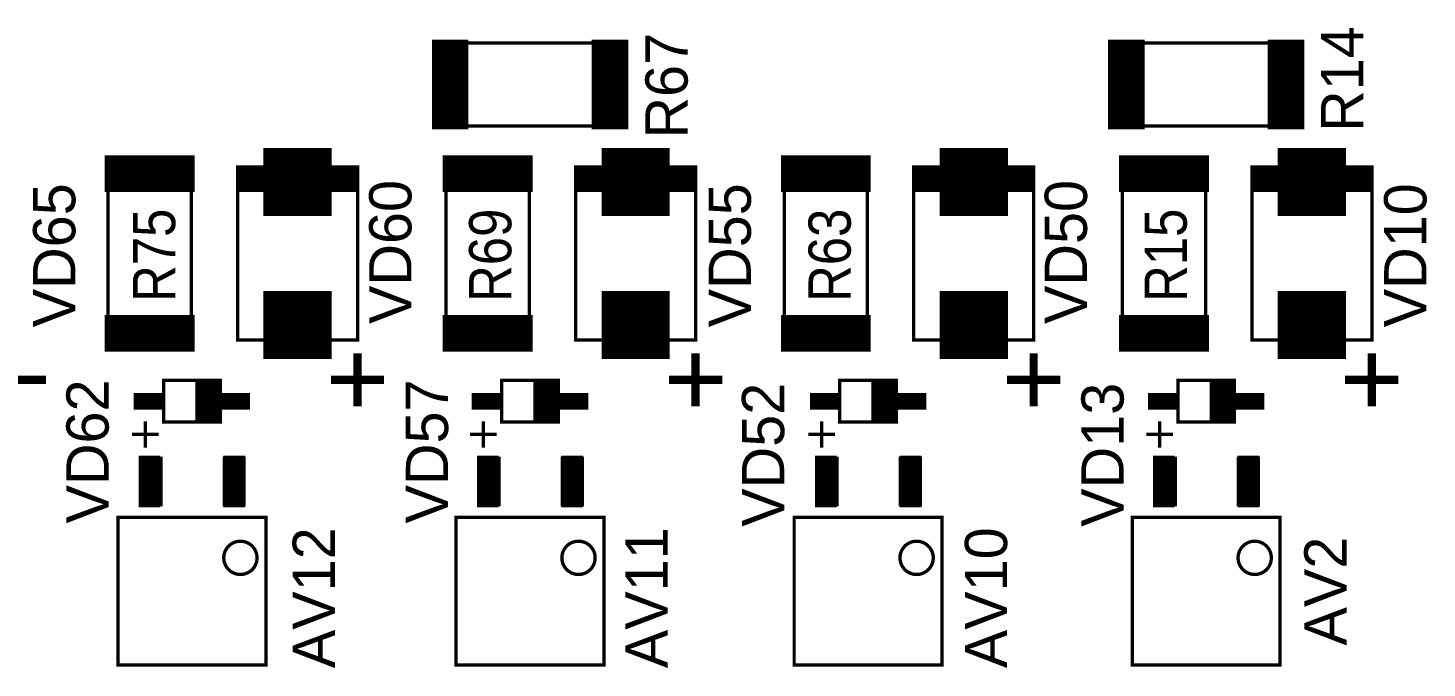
# Model space of a CAD drawing. Extents: x 25 to 880, y 8 to 306.
# Drawn here: x 619.2 to 671.7, y 161.1 to 185.1 of the extents above; entities that cross this region are included whole.
import ezdxf
from ezdxf.enums import TextEntityAlignment as Align

# ---------------------------------------------------------------- set-up
doc = ezdxf.new("R2010")
doc.units = 0
doc.header["$MEASUREMENT"] = 0
doc.layers.add('BOT', color=7, linetype='Continuous')
doc.layers.add('BOT_ASY', color=7, linetype='Continuous')

msp = doc.modelspace()

# ---------------------------------------------------------------- linework, layer by layer
at = {"layer": 'BOT', "const_width": 0.125}
for points in [[(634.4125, 181.3812), (635.6625, 181.3812), (635.6625, 184.6312), (634.4125, 184.6312)], [(640.4125, 181.3812), (641.6625, 181.3812), (641.6625, 184.6312), (640.4125, 184.6312)], [(659.8125, 181.3812), (661.0625, 181.3812), (661.0625, 184.6312), (659.8125, 184.6312)], [(665.8125, 181.3812), (667.0625, 181.3812), (667.0625, 184.6312), (665.8125, 184.6312)], [(622.125, 179.0312), (625.375, 179.0312), (625.375, 180.2812), (622.125, 180.2812)], [(628.0875, 178.125), (630.525, 178.125), (630.525, 180.5625), (628.0875, 180.5625)], [(634.825, 179.0312), (638.075, 179.0312), (638.075, 180.2812), (634.825, 180.2812)], [(640.7875, 178.125), (643.225, 178.125), (643.225, 180.5625), (640.7875, 180.5625)], [(647.525, 179.0312), (650.775, 179.0312), (650.775, 180.2812), (647.525, 180.2812)], [(653.4875, 178.125), (655.925, 178.125), (655.925, 180.5625), (653.4875, 180.5625)], [(660.225, 179.0312), (663.475, 179.0312), (663.475, 180.2812), (660.225, 180.2812)], [(666.1875, 178.125), (668.625, 178.125), (668.625, 180.5625), (666.1875, 180.5625)], [(628.0875, 172.75), (630.525, 172.75), (630.525, 175.1875), (628.0875, 175.1875)], [(640.7875, 172.75), (643.225, 172.75), (643.225, 175.1875), (640.7875, 175.1875)], [(653.4875, 172.75), (655.925, 172.75), (655.925, 175.1875), (653.4875, 175.1875)], [(666.1875, 172.75), (668.625, 172.75), (668.625, 175.1875), (666.1875, 175.1875)], [(622.125, 173.0312), (625.375, 173.0312), (625.375, 174.2812), (622.125, 174.2812)], [(634.825, 173.0312), (638.075, 173.0312), (638.075, 174.2812), (634.825, 174.2812)], [(647.525, 173.0312), (650.775, 173.0312), (650.775, 174.2812), (647.525, 174.2812)], [(660.225, 173.0312), (663.475, 173.0312), (663.475, 174.2812), (660.225, 174.2812)], [(623.2125, 170.85), (624.2125, 170.85), (624.2125, 171.35), (623.2125, 171.35)], [(626.4625, 170.85), (627.4625, 170.85), (627.4625, 171.35), (626.4625, 171.35)], [(635.9125, 170.85), (636.9125, 170.85), (636.9125, 171.35), (635.9125, 171.35)], [(639.1625, 170.85), (640.1625, 170.85), (640.1625, 171.35), (639.1625, 171.35)], [(648.6125, 170.85), (649.6125, 170.85), (649.6125, 171.35), (648.6125, 171.35)], [(651.8625, 170.85), (652.8625, 170.85), (652.8625, 171.35), (651.8625, 171.35)], [(661.3125, 170.85), (662.3125, 170.85), (662.3125, 171.35), (661.3125, 171.35)], [(664.5625, 170.85), (665.5625, 170.85), (665.5625, 171.35), (664.5625, 171.35)], [(623.4062, 167.175), (624.0937, 167.175), (624.0937, 168.9875), (623.4062, 168.9875)], [(626.5812, 167.175), (627.2687, 167.175), (627.2687, 168.9875), (626.5812, 168.9875)], [(636.1062, 167.175), (636.7937, 167.175), (636.7937, 168.9875), (636.1062, 168.9875)], [(639.2812, 167.175), (639.9687, 167.175), (639.9687, 168.9875), (639.2812, 168.9875)], [(648.8062, 167.175), (649.4937, 167.175), (649.4937, 168.9875), (648.8062, 168.9875)], [(651.9812, 167.175), (652.6687, 167.175), (652.6687, 168.9875), (651.9812, 168.9875)], [(661.5062, 167.175), (662.1937, 167.175), (662.1937, 168.9875), (661.5062, 168.9875)], [(664.6812, 167.175), (665.3687, 167.175), (665.3687, 168.9875), (664.6812, 168.9875)]]:
    msp.add_lwpolyline(points, close=True, dxfattribs=at)
for points in [[(634.425, 181.3812), (634.425, 184.6312)], [(634.55, 181.3812), (634.55, 184.6312)], [(634.675, 181.3812), (634.675, 184.6312)], [(634.8, 181.3812), (634.8, 184.6312)], [(634.925, 181.3812), (634.925, 184.6312)], [(635.05, 181.3812), (635.05, 184.6312)], [(635.175, 181.3812), (635.175, 184.6312)], [(635.3, 181.3812), (635.3, 184.6312)], [(635.425, 181.3812), (635.425, 184.6312)], [(635.55, 181.3812), (635.55, 184.6312)], [(640.425, 181.3812), (640.425, 184.6312)], [(640.55, 181.3812), (640.55, 184.6312)], [(640.675, 181.3812), (640.675, 184.6312)], [(640.8, 181.3812), (640.8, 184.6312)], [(640.925, 181.3812), (640.925, 184.6312)], [(641.05, 181.3812), (641.05, 184.6312)], [(641.175, 181.3812), (641.175, 184.6312)], [(641.3, 181.3812), (641.3, 184.6312)], [(641.425, 181.3812), (641.425, 184.6312)], [(641.55, 181.3812), (641.55, 184.6312)], [(659.925, 181.3812), (659.925, 184.6312)], [(660.05, 181.3812), (660.05, 184.6312)], [(660.175, 181.3812), (660.175, 184.6312)], [(660.3, 181.3812), (660.3, 184.6312)], [(660.425, 181.3812), (660.425, 184.6312)], [(660.55, 181.3812), (660.55, 184.6312)], [(660.675, 181.3812), (660.675, 184.6312)], [(660.8, 181.3812), (660.8, 184.6312)], [(660.925, 181.3812), (660.925, 184.6312)], [(661.05, 181.3812), (661.05, 184.6312)], [(665.925, 181.3812), (665.925, 184.6312)], [(666.05, 181.3812), (666.05, 184.6312)], [(666.175, 181.3812), (666.175, 184.6312)], [(666.3, 181.3812), (666.3, 184.6312)], [(666.425, 181.3812), (666.425, 184.6312)], [(666.55, 181.3812), (666.55, 184.6312)], [(666.675, 181.3812), (666.675, 184.6312)], [(666.8, 181.3812), (666.8, 184.6312)], [(666.925, 181.3812), (666.925, 184.6312)], [(667.05, 181.3812), (667.05, 184.6312)], [(622.175, 179.0312), (622.175, 180.2812)], [(622.3, 179.0312), (622.3, 180.2812)], [(622.425, 179.0312), (622.425, 180.2812)], [(622.55, 179.0312), (622.55, 180.2812)], [(622.675, 179.0312), (622.675, 180.2812)], [(622.8, 179.0312), (622.8, 180.2812)], [(622.925, 179.0312), (622.925, 180.2812)], [(623.05, 179.0312), (623.05, 180.2812)], [(623.175, 179.0312), (623.175, 180.2812)], [(623.3, 179.0312), (623.3, 180.2812)], [(623.425, 179.0312), (623.425, 180.2812)], [(623.55, 179.0312), (623.55, 180.2812)], [(623.675, 179.0312), (623.675, 180.2812)], [(623.8, 179.0312), (623.8, 180.2812)], [(623.925, 179.0312), (623.925, 180.2812)], [(624.05, 179.0312), (624.05, 180.2812)], [(624.175, 179.0312), (624.175, 180.2812)], [(624.3, 179.0312), (624.3, 180.2812)], [(624.425, 179.0312), (624.425, 180.2812)], [(624.55, 179.0312), (624.55, 180.2812)], [(624.675, 179.0312), (624.675, 180.2812)], [(624.8, 179.0312), (624.8, 180.2812)], [(624.925, 179.0312), (624.925, 180.2812)], [(625.05, 179.0312), (625.05, 180.2812)], [(625.175, 179.0312), (625.175, 180.2812)], [(625.3, 179.0312), (625.3, 180.2812)], [(628.175, 178.125), (628.175, 180.5625)], [(628.3, 178.125), (628.3, 180.5625)], [(628.425, 178.125), (628.425, 180.5625)], [(628.55, 178.125), (628.55, 180.5625)], [(628.675, 178.125), (628.675, 180.5625)], [(628.8, 178.125), (628.8, 180.5625)], [(628.925, 178.125), (628.925, 180.5625)], [(629.05, 178.125), (629.05, 180.5625)], [(629.175, 178.125), (629.175, 180.5625)], [(629.3, 178.125), (629.3, 180.5625)], [(629.425, 178.125), (629.425, 180.5625)], [(629.55, 178.125), (629.55, 180.5625)], [(629.675, 178.125), (629.675, 180.5625)], [(629.8, 178.125), (629.8, 180.5625)], [(629.925, 178.125), (629.925, 180.5625)], [(630.05, 178.125), (630.05, 180.5625)], [(630.175, 178.125), (630.175, 180.5625)], [(630.3, 178.125), (630.3, 180.5625)], [(630.425, 178.125), (630.425, 180.5625)], [(634.925, 179.0312), (634.925, 180.2812)], [(635.05, 179.0312), (635.05, 180.2812)], [(635.175, 179.0312), (635.175, 180.2812)], [(635.3, 179.0312), (635.3, 180.2812)], [(635.425, 179.0312), (635.425, 180.2812)], [(635.55, 179.0312), (635.55, 180.2812)], [(635.675, 179.0312), (635.675, 180.2812)], [(635.8, 179.0312), (635.8, 180.2812)], [(635.925, 179.0312), (635.925, 180.2812)], [(636.05, 179.0312), (636.05, 180.2812)], [(636.175, 179.0312), (636.175, 180.2812)], [(636.3, 179.0312), (636.3, 180.2812)], [(636.425, 179.0312), (636.425, 180.2812)], [(636.55, 179.0312), (636.55, 180.2812)], [(636.675, 179.0312), (636.675, 180.2812)], [(636.8, 179.0312), (636.8, 180.2812)], [(636.925, 179.0312), (636.925, 180.2812)], [(637.05, 179.0312), (637.05, 180.2812)], [(637.175, 179.0312), (637.175, 180.2812)], [(637.3, 179.0312), (637.3, 180.2812)], [(637.425, 179.0312), (637.425, 180.2812)], [(637.55, 179.0312), (637.55, 180.2812)], [(637.675, 179.0312), (637.675, 180.2812)], [(637.8, 179.0312), (637.8, 180.2812)], [(637.925, 179.0312), (637.925, 180.2812)], [(638.05, 179.0312), (638.05, 180.2812)], [(640.8, 178.125), (640.8, 180.5625)], [(640.925, 178.125), (640.925, 180.5625)], [(641.05, 178.125), (641.05, 180.5625)], [(641.175, 178.125), (641.175, 180.5625)], [(641.3, 178.125), (641.3, 180.5625)], [(641.425, 178.125), (641.425, 180.5625)], [(641.55, 178.125), (641.55, 180.5625)], [(641.675, 178.125), (641.675, 180.5625)], [(641.8, 178.125), (641.8, 180.5625)], [(641.925, 178.125), (641.925, 180.5625)], [(642.05, 178.125), (642.05, 180.5625)], [(642.175, 178.125), (642.175, 180.5625)], [(642.3, 178.125), (642.3, 180.5625)], [(642.425, 178.125), (642.425, 180.5625)], [(642.55, 178.125), (642.55, 180.5625)], [(642.675, 178.125), (642.675, 180.5625)], [(642.8, 178.125), (642.8, 180.5625)], [(642.925, 178.125), (642.925, 180.5625)], [(643.05, 178.125), (643.05, 180.5625)], [(643.175, 178.125), (643.175, 180.5625)], [(647.55, 179.0312), (647.55, 180.2812)], [(647.675, 179.0312), (647.675, 180.2812)], [(647.8, 179.0312), (647.8, 180.2812)], [(647.925, 179.0312), (647.925, 180.2812)], [(648.05, 179.0312), (648.05, 180.2812)], [(648.175, 179.0312), (648.175, 180.2812)], [(648.3, 179.0312), (648.3, 180.2812)], [(648.425, 179.0312), (648.425, 180.2812)], [(648.55, 179.0312), (648.55, 180.2812)], [(648.675, 179.0312), (648.675, 180.2812)], [(648.8, 179.0312), (648.8, 180.2812)], [(648.925, 179.0312), (648.925, 180.2812)], [(649.05, 179.0312), (649.05, 180.2812)], [(649.175, 179.0312), (649.175, 180.2812)], [(649.3, 179.0312), (649.3, 180.2812)], [(649.425, 179.0312), (649.425, 180.2812)], [(649.55, 179.0312), (649.55, 180.2812)], [(649.675, 179.0312), (649.675, 180.2812)], [(649.8, 179.0312), (649.8, 180.2812)], [(649.925, 179.0312), (649.925, 180.2812)], [(650.05, 179.0312), (650.05, 180.2812)], [(650.175, 179.0312), (650.175, 180.2812)], [(650.3, 179.0312), (650.3, 180.2812)], [(650.425, 179.0312), (650.425, 180.2812)], [(650.55, 179.0312), (650.55, 180.2812)], [(650.675, 179.0312), (650.675, 180.2812)], [(653.55, 178.125), (653.55, 180.5625)], [(653.675, 178.125), (653.675, 180.5625)], [(653.8, 178.125), (653.8, 180.5625)], [(653.925, 178.125), (653.925, 180.5625)], [(654.05, 178.125), (654.05, 180.5625)], [(654.175, 178.125), (654.175, 180.5625)], [(654.3, 178.125), (654.3, 180.5625)], [(654.425, 178.125), (654.425, 180.5625)], [(654.55, 178.125), (654.55, 180.5625)], [(654.675, 178.125), (654.675, 180.5625)], [(654.8, 178.125), (654.8, 180.5625)], [(654.925, 178.125), (654.925, 180.5625)], [(655.05, 178.125), (655.05, 180.5625)], [(655.175, 178.125), (655.175, 180.5625)], [(655.3, 178.125), (655.3, 180.5625)], [(655.425, 178.125), (655.425, 180.5625)], [(655.55, 178.125), (655.55, 180.5625)], [(655.675, 178.125), (655.675, 180.5625)], [(655.8, 178.125), (655.8, 180.5625)], [(655.925, 178.125), (655.925, 180.5625)], [(660.3, 179.0312), (660.3, 180.2812)], [(660.425, 179.0312), (660.425, 180.2812)], [(660.55, 179.0312), (660.55, 180.2812)], [(660.675, 179.0312), (660.675, 180.2812)], [(660.8, 179.0312), (660.8, 180.2812)], [(660.925, 179.0312), (660.925, 180.2812)], [(661.05, 179.0312), (661.05, 180.2812)], [(661.175, 179.0312), (661.175, 180.2812)], [(661.3, 179.0312), (661.3, 180.2812)], [(661.425, 179.0312), (661.425, 180.2812)], [(661.55, 179.0312), (661.55, 180.2812)], [(661.675, 179.0312), (661.675, 180.2812)], [(661.8, 179.0312), (661.8, 180.2812)], [(661.925, 179.0312), (661.925, 180.2812)], [(662.05, 179.0312), (662.05, 180.2812)], [(662.175, 179.0312), (662.175, 180.2812)], [(662.3, 179.0312), (662.3, 180.2812)], [(662.425, 179.0312), (662.425, 180.2812)], [(662.55, 179.0312), (662.55, 180.2812)], [(662.675, 179.0312), (662.675, 180.2812)], [(662.8, 179.0312), (662.8, 180.2812)], [(662.925, 179.0312), (662.925, 180.2812)], [(663.05, 179.0312), (663.05, 180.2812)], [(663.175, 179.0312), (663.175, 180.2812)], [(663.3, 179.0312), (663.3, 180.2812)], [(663.425, 179.0312), (663.425, 180.2812)], [(666.3, 178.125), (666.3, 180.5625)], [(666.425, 178.125), (666.425, 180.5625)], [(666.55, 178.125), (666.55, 180.5625)], [(666.675, 178.125), (666.675, 180.5625)], [(666.8, 178.125), (666.8, 180.5625)], [(666.925, 178.125), (666.925, 180.5625)], [(667.05, 178.125), (667.05, 180.5625)], [(667.175, 178.125), (667.175, 180.5625)], [(667.3, 178.125), (667.3, 180.5625)], [(667.425, 178.125), (667.425, 180.5625)], [(667.55, 178.125), (667.55, 180.5625)], [(667.675, 178.125), (667.675, 180.5625)], [(667.8, 178.125), (667.8, 180.5625)], [(667.925, 178.125), (667.925, 180.5625)], [(668.05, 178.125), (668.05, 180.5625)], [(668.175, 178.125), (668.175, 180.5625)], [(668.3, 178.125), (668.3, 180.5625)], [(668.425, 178.125), (668.425, 180.5625)], [(668.55, 178.125), (668.55, 180.5625)], [(628.175, 172.75), (628.175, 175.1875)], [(628.3, 172.75), (628.3, 175.1875)], [(628.425, 172.75), (628.425, 175.1875)], [(628.55, 172.75), (628.55, 175.1875)], [(628.675, 172.75), (628.675, 175.1875)], [(628.8, 172.75), (628.8, 175.1875)], [(628.925, 172.75), (628.925, 175.1875)], [(629.05, 172.75), (629.05, 175.1875)], [(629.175, 172.75), (629.175, 175.1875)], [(629.3, 172.75), (629.3, 175.1875)], [(629.425, 172.75), (629.425, 175.1875)], [(629.55, 172.75), (629.55, 175.1875)], [(629.675, 172.75), (629.675, 175.1875)], [(629.8, 172.75), (629.8, 175.1875)], [(629.925, 172.75), (629.925, 175.1875)], [(630.05, 172.75), (630.05, 175.1875)], [(630.175, 172.75), (630.175, 175.1875)], [(630.3, 172.75), (630.3, 175.1875)], [(630.425, 172.75), (630.425, 175.1875)], [(640.8, 172.75), (640.8, 175.1875)], [(640.925, 172.75), (640.925, 175.1875)], [(641.05, 172.75), (641.05, 175.1875)], [(641.175, 172.75), (641.175, 175.1875)], [(641.3, 172.75), (641.3, 175.1875)], [(641.425, 172.75), (641.425, 175.1875)], [(641.55, 172.75), (641.55, 175.1875)], [(641.675, 172.75), (641.675, 175.1875)], [(641.8, 172.75), (641.8, 175.1875)], [(641.925, 172.75), (641.925, 175.1875)], [(642.05, 172.75), (642.05, 175.1875)], [(642.175, 172.75), (642.175, 175.1875)], [(642.3, 172.75), (642.3, 175.1875)], [(642.425, 172.75), (642.425, 175.1875)], [(642.55, 172.75), (642.55, 175.1875)], [(642.675, 172.75), (642.675, 175.1875)], [(642.8, 172.75), (642.8, 175.1875)], [(642.925, 172.75), (642.925, 175.1875)], [(643.05, 172.75), (643.05, 175.1875)], [(643.175, 172.75), (643.175, 175.1875)], [(653.55, 172.75), (653.55, 175.1875)], [(653.675, 172.75), (653.675, 175.1875)], [(653.8, 172.75), (653.8, 175.1875)], [(653.925, 172.75), (653.925, 175.1875)], [(654.05, 172.75), (654.05, 175.1875)], [(654.175, 172.75), (654.175, 175.1875)], [(654.3, 172.75), (654.3, 175.1875)], [(654.425, 172.75), (654.425, 175.1875)], [(654.55, 172.75), (654.55, 175.1875)], [(654.675, 172.75), (654.675, 175.1875)], [(654.8, 172.75), (654.8, 175.1875)], [(654.925, 172.75), (654.925, 175.1875)], [(655.05, 172.75), (655.05, 175.1875)], [(655.175, 172.75), (655.175, 175.1875)], [(655.3, 172.75), (655.3, 175.1875)], [(655.425, 172.75), (655.425, 175.1875)], [(655.55, 172.75), (655.55, 175.1875)], [(655.675, 172.75), (655.675, 175.1875)], [(655.8, 172.75), (655.8, 175.1875)], [(655.925, 172.75), (655.925, 175.1875)], [(666.3, 172.75), (666.3, 175.1875)], [(666.425, 172.75), (666.425, 175.1875)], [(666.55, 172.75), (666.55, 175.1875)], [(666.675, 172.75), (666.675, 175.1875)], [(666.8, 172.75), (666.8, 175.1875)], [(666.925, 172.75), (666.925, 175.1875)], [(667.05, 172.75), (667.05, 175.1875)], [(667.175, 172.75), (667.175, 175.1875)], [(667.3, 172.75), (667.3, 175.1875)], [(667.425, 172.75), (667.425, 175.1875)], [(667.55, 172.75), (667.55, 175.1875)], [(667.675, 172.75), (667.675, 175.1875)], [(667.8, 172.75), (667.8, 175.1875)], [(667.925, 172.75), (667.925, 175.1875)], [(668.05, 172.75), (668.05, 175.1875)], [(668.175, 172.75), (668.175, 175.1875)], [(668.3, 172.75), (668.3, 175.1875)], [(668.425, 172.75), (668.425, 175.1875)], [(668.55, 172.75), (668.55, 175.1875)], [(622.175, 173.0312), (622.175, 174.2812)], [(622.3, 173.0312), (622.3, 174.2812)], [(622.425, 173.0312), (622.425, 174.2812)], [(622.55, 173.0312), (622.55, 174.2812)], [(622.675, 173.0312), (622.675, 174.2812)], [(622.8, 173.0312), (622.8, 174.2812)], [(622.925, 173.0312), (622.925, 174.2812)], [(623.05, 173.0312), (623.05, 174.2812)], [(623.175, 173.0312), (623.175, 174.2812)], [(623.3, 173.0312), (623.3, 174.2812)], [(623.425, 173.0312), (623.425, 174.2812)], [(623.55, 173.0312), (623.55, 174.2812)], [(623.675, 173.0312), (623.675, 174.2812)], [(623.8, 173.0312), (623.8, 174.2812)], [(623.925, 173.0312), (623.925, 174.2812)], [(624.05, 173.0312), (624.05, 174.2812)], [(624.175, 173.0312), (624.175, 174.2812)], [(624.3, 173.0312), (624.3, 174.2812)], [(624.425, 173.0312), (624.425, 174.2812)], [(624.55, 173.0312), (624.55, 174.2812)], [(624.675, 173.0312), (624.675, 174.2812)], [(624.8, 173.0312), (624.8, 174.2812)], [(624.925, 173.0312), (624.925, 174.2812)], [(625.05, 173.0312), (625.05, 174.2812)], [(625.175, 173.0312), (625.175, 174.2812)], [(625.3, 173.0312), (625.3, 174.2812)], [(634.925, 173.0312), (634.925, 174.2812)], [(635.05, 173.0312), (635.05, 174.2812)], [(635.175, 173.0312), (635.175, 174.2812)], [(635.3, 173.0312), (635.3, 174.2812)], [(635.425, 173.0312), (635.425, 174.2812)], [(635.55, 173.0312), (635.55, 174.2812)], [(635.675, 173.0312), (635.675, 174.2812)], [(635.8, 173.0312), (635.8, 174.2812)], [(635.925, 173.0312), (635.925, 174.2812)], [(636.05, 173.0312), (636.05, 174.2812)], [(636.175, 173.0312), (636.175, 174.2812)], [(636.3, 173.0312), (636.3, 174.2812)], [(636.425, 173.0312), (636.425, 174.2812)], [(636.55, 173.0312), (636.55, 174.2812)], [(636.675, 173.0312), (636.675, 174.2812)], [(636.8, 173.0312), (636.8, 174.2812)], [(636.925, 173.0312), (636.925, 174.2812)], [(637.05, 173.0312), (637.05, 174.2812)], [(637.175, 173.0312), (637.175, 174.2812)], [(637.3, 173.0312), (637.3, 174.2812)], [(637.425, 173.0312), (637.425, 174.2812)], [(637.55, 173.0312), (637.55, 174.2812)], [(637.675, 173.0312), (637.675, 174.2812)], [(637.8, 173.0312), (637.8, 174.2812)], [(637.925, 173.0312), (637.925, 174.2812)], [(638.05, 173.0312), (638.05, 174.2812)], [(647.55, 173.0312), (647.55, 174.2812)], [(647.675, 173.0312), (647.675, 174.2812)], [(647.8, 173.0312), (647.8, 174.2812)], [(647.925, 173.0312), (647.925, 174.2812)], [(648.05, 173.0312), (648.05, 174.2812)], [(648.175, 173.0312), (648.175, 174.2812)], [(648.3, 173.0312), (648.3, 174.2812)], [(648.425, 173.0312), (648.425, 174.2812)], [(648.55, 173.0312), (648.55, 174.2812)], [(648.675, 173.0312), (648.675, 174.2812)], [(648.8, 173.0312), (648.8, 174.2812)], [(648.925, 173.0312), (648.925, 174.2812)], [(649.05, 173.0312), (649.05, 174.2812)], [(649.175, 173.0312), (649.175, 174.2812)], [(649.3, 173.0312), (649.3, 174.2812)], [(649.425, 173.0312), (649.425, 174.2812)], [(649.55, 173.0312), (649.55, 174.2812)], [(649.675, 173.0312), (649.675, 174.2812)], [(649.8, 173.0312), (649.8, 174.2812)], [(649.925, 173.0312), (649.925, 174.2812)], [(650.05, 173.0312), (650.05, 174.2812)], [(650.175, 173.0312), (650.175, 174.2812)], [(650.3, 173.0312), (650.3, 174.2812)], [(650.425, 173.0312), (650.425, 174.2812)], [(650.55, 173.0312), (650.55, 174.2812)], [(650.675, 173.0312), (650.675, 174.2812)], [(660.3, 173.0312), (660.3, 174.2812)], [(660.425, 173.0312), (660.425, 174.2812)], [(660.55, 173.0312), (660.55, 174.2812)], [(660.675, 173.0312), (660.675, 174.2812)], [(660.8, 173.0312), (660.8, 174.2812)], [(660.925, 173.0312), (660.925, 174.2812)], [(661.05, 173.0312), (661.05, 174.2812)], [(661.175, 173.0312), (661.175, 174.2812)], [(661.3, 173.0312), (661.3, 174.2812)], [(661.425, 173.0312), (661.425, 174.2812)], [(661.55, 173.0312), (661.55, 174.2812)], [(661.675, 173.0312), (661.675, 174.2812)], [(661.8, 173.0312), (661.8, 174.2812)], [(661.925, 173.0312), (661.925, 174.2812)], [(662.05, 173.0312), (662.05, 174.2812)], [(662.175, 173.0312), (662.175, 174.2812)], [(662.3, 173.0312), (662.3, 174.2812)], [(662.425, 173.0312), (662.425, 174.2812)], [(662.55, 173.0312), (662.55, 174.2812)], [(662.675, 173.0312), (662.675, 174.2812)], [(662.8, 173.0312), (662.8, 174.2812)], [(662.925, 173.0312), (662.925, 174.2812)], [(663.05, 173.0312), (663.05, 174.2812)], [(663.175, 173.0312), (663.175, 174.2812)], [(663.3, 173.0312), (663.3, 174.2812)], [(663.425, 173.0312), (663.425, 174.2812)], [(623.3, 170.85), (623.3, 171.35)], [(623.425, 170.85), (623.425, 171.35)], [(623.55, 170.85), (623.55, 171.35)], [(623.675, 170.85), (623.675, 171.35)], [(623.8, 170.85), (623.8, 171.35)], [(623.925, 170.85), (623.925, 171.35)], [(624.05, 170.85), (624.05, 171.35)], [(624.175, 170.85), (624.175, 171.35)], [(626.55, 170.85), (626.55, 171.35)], [(626.675, 170.85), (626.675, 171.35)], [(626.8, 170.85), (626.8, 171.35)], [(626.925, 170.85), (626.925, 171.35)], [(627.05, 170.85), (627.05, 171.35)], [(627.175, 170.85), (627.175, 171.35)], [(627.3, 170.85), (627.3, 171.35)], [(627.425, 170.85), (627.425, 171.35)], [(635.925, 170.85), (635.925, 171.35)], [(636.05, 170.85), (636.05, 171.35)], [(636.175, 170.85), (636.175, 171.35)], [(636.3, 170.85), (636.3, 171.35)], [(636.425, 170.85), (636.425, 171.35)], [(636.55, 170.85), (636.55, 171.35)], [(636.675, 170.85), (636.675, 171.35)], [(636.8, 170.85), (636.8, 171.35)], [(639.175, 170.85), (639.175, 171.35)], [(639.3, 170.85), (639.3, 171.35)], [(639.425, 170.85), (639.425, 171.35)], [(639.55, 170.85), (639.55, 171.35)], [(639.675, 170.85), (639.675, 171.35)], [(639.8, 170.85), (639.8, 171.35)], [(639.925, 170.85), (639.925, 171.35)], [(640.05, 170.85), (640.05, 171.35)], [(648.675, 170.85), (648.675, 171.35)], [(648.8, 170.85), (648.8, 171.35)], [(648.925, 170.85), (648.925, 171.35)], [(649.05, 170.85), (649.05, 171.35)], [(649.175, 170.85), (649.175, 171.35)], [(649.3, 170.85), (649.3, 171.35)], [(649.425, 170.85), (649.425, 171.35)], [(649.55, 170.85), (649.55, 171.35)], [(651.925, 170.85), (651.925, 171.35)], [(652.05, 170.85), (652.05, 171.35)], [(652.175, 170.85), (652.175, 171.35)], [(652.3, 170.85), (652.3, 171.35)], [(652.425, 170.85), (652.425, 171.35)], [(652.55, 170.85), (652.55, 171.35)], [(652.675, 170.85), (652.675, 171.35)], [(652.8, 170.85), (652.8, 171.35)], [(661.425, 170.85), (661.425, 171.35)], [(661.55, 170.85), (661.55, 171.35)], [(661.675, 170.85), (661.675, 171.35)], [(661.8, 170.85), (661.8, 171.35)], [(661.925, 170.85), (661.925, 171.35)], [(662.05, 170.85), (662.05, 171.35)], [(662.175, 170.85), (662.175, 171.35)], [(662.3, 170.85), (662.3, 171.35)], [(664.675, 170.85), (664.675, 171.35)], [(664.8, 170.85), (664.8, 171.35)], [(664.925, 170.85), (664.925, 171.35)], [(665.05, 170.85), (665.05, 171.35)], [(665.175, 170.85), (665.175, 171.35)], [(665.3, 170.85), (665.3, 171.35)], [(665.425, 170.85), (665.425, 171.35)], [(665.55, 170.85), (665.55, 171.35)], [(623.425, 167.175), (623.425, 168.9875)], [(623.55, 167.175), (623.55, 168.9875)], [(623.675, 167.175), (623.675, 168.9875)], [(623.8, 167.175), (623.8, 168.9875)], [(623.925, 167.175), (623.925, 168.9875)], [(624.05, 167.175), (624.05, 168.9875)], [(626.675, 167.175), (626.675, 168.9875)], [(626.8, 167.175), (626.8, 168.9875)], [(626.925, 167.175), (626.925, 168.9875)], [(627.05, 167.175), (627.05, 168.9875)], [(627.175, 167.175), (627.175, 168.9875)], [(636.175, 167.175), (636.175, 168.9875)], [(636.3, 167.175), (636.3, 168.9875)], [(636.425, 167.175), (636.425, 168.9875)], [(636.55, 167.175), (636.55, 168.9875)], [(636.675, 167.175), (636.675, 168.9875)], [(639.3, 167.175), (639.3, 168.9875)], [(639.425, 167.175), (639.425, 168.9875)], [(639.55, 167.175), (639.55, 168.9875)], [(639.675, 167.175), (639.675, 168.9875)], [(639.8, 167.175), (639.8, 168.9875)], [(639.925, 167.175), (639.925, 168.9875)], [(648.925, 167.175), (648.925, 168.9875)], [(649.05, 167.175), (649.05, 168.9875)], [(649.175, 167.175), (649.175, 168.9875)], [(649.3, 167.175), (649.3, 168.9875)], [(649.425, 167.175), (649.425, 168.9875)], [(652.05, 167.175), (652.05, 168.9875)], [(652.175, 167.175), (652.175, 168.9875)], [(652.3, 167.175), (652.3, 168.9875)], [(652.425, 167.175), (652.425, 168.9875)], [(652.55, 167.175), (652.55, 168.9875)], [(661.55, 167.175), (661.55, 168.9875)], [(661.675, 167.175), (661.675, 168.9875)], [(661.8, 167.175), (661.8, 168.9875)], [(661.925, 167.175), (661.925, 168.9875)], [(662.05, 167.175), (662.05, 168.9875)], [(662.175, 167.175), (662.175, 168.9875)], [(664.8, 167.175), (664.8, 168.9875)], [(664.925, 167.175), (664.925, 168.9875)], [(665.05, 167.175), (665.05, 168.9875)], [(665.175, 167.175), (665.175, 168.9875)], [(665.3, 167.175), (665.3, 168.9875)]]:
    msp.add_lwpolyline(points, dxfattribs=at)
at = {"layer": 'BOT_ASY', "const_width": 0.125}
for points in [[(634.9125, 181.4437), (634.9125, 184.5687), (641.1625, 184.5687), (641.1625, 181.4437)], [(660.3125, 181.4437), (660.3125, 184.5687), (666.5625, 184.5687), (666.5625, 181.4437)], [(625.3125, 173.5312), (622.1875, 173.5312), (622.1875, 179.7812), (625.3125, 179.7812)], [(627.0537, 179.9062), (631.5587, 179.9062), (631.5587, 173.4062), (627.0537, 173.4062)], [(638.0125, 173.5312), (634.8875, 173.5312), (634.8875, 179.7812), (638.0125, 179.7812)], [(639.7537, 179.9062), (644.2587, 179.9062), (644.2587, 173.4062), (639.7537, 173.4062)], [(650.7125, 173.5312), (647.5875, 173.5312), (647.5875, 179.7812), (650.7125, 179.7812)], [(652.4537, 179.9062), (656.9587, 179.9062), (656.9587, 173.4062), (652.4537, 173.4062)], [(663.4125, 173.5312), (660.2875, 173.5312), (660.2875, 179.7812), (663.4125, 179.7812)], [(665.1537, 179.9062), (669.6587, 179.9062), (669.6587, 173.4062), (665.1537, 173.4062)], [(626.4, 171.8812), (626.4, 170.3187), (624.275, 170.3187), (624.275, 171.8812)], [(639.1, 171.8812), (639.1, 170.3187), (636.975, 170.3187), (636.975, 171.8812)], [(651.8, 171.8812), (651.8, 170.3187), (649.675, 170.3187), (649.675, 171.8812)], [(664.5, 171.8812), (664.5, 170.3187), (662.375, 170.3187), (662.375, 171.8812)], [(624.175, 168.9563), (624.175, 167.2063), (623.425, 167.2063), (623.425, 168.9563)], [(627.3, 168.9563), (627.3, 167.2063), (626.55, 167.2063), (626.55, 168.9563)], [(636.875, 168.9563), (636.875, 167.2063), (636.125, 167.2063), (636.125, 168.9563)], [(640, 168.9563), (640, 167.2063), (639.25, 167.2063), (639.25, 168.9563)], [(649.575, 168.9563), (649.575, 167.2063), (648.825, 167.2063), (648.825, 168.9563)], [(652.7, 168.9563), (652.7, 167.2063), (651.95, 167.2063), (651.95, 168.9563)], [(662.275, 168.9563), (662.275, 167.2063), (661.525, 167.2063), (661.525, 168.9563)], [(665.4, 168.9563), (665.4, 167.2063), (664.65, 167.2063), (664.65, 168.9563)], [(628.115, 166.7337), (628.115, 161.1787), (622.56, 161.1787), (622.56, 166.7337)], [(640.815, 166.7337), (640.815, 161.1787), (635.26, 161.1787), (635.26, 166.7337)], [(653.515, 166.7337), (653.515, 161.1787), (647.96, 161.1787), (647.96, 166.7337)], [(666.215, 166.7337), (666.215, 161.1787), (660.66, 161.1787), (660.66, 166.7337)]]:
    msp.add_lwpolyline(points, close=True, dxfattribs=at)
at = {"layer": 'BOT_ASY'}
for points, const_width in [([(627.0537, 179.7812), (631.5587, 179.7812)], 0.125), ([(639.7537, 179.7812), (644.2587, 179.7812)], 0.125), ([(652.4537, 179.7812), (656.9587, 179.7812)], 0.125), ([(665.1537, 179.7812), (669.6587, 179.7812)], 0.125), ([(627.0537, 179.6562), (631.5587, 179.6562)], 0.125), ([(627.0537, 179.5312), (631.5587, 179.5312)], 0.125), ([(627.0537, 179.4062), (631.5587, 179.4062)], 0.125), ([(627.0537, 179.2812), (631.5587, 179.2812)], 0.125), ([(627.0537, 179.1562), (631.5587, 179.1562)], 0.125), ([(639.7537, 179.6562), (644.2587, 179.6562)], 0.125), ([(639.7537, 179.5312), (644.2587, 179.5312)], 0.125), ([(639.7537, 179.4062), (644.2587, 179.4062)], 0.125), ([(639.7537, 179.2812), (644.2587, 179.2812)], 0.125), ([(639.7537, 179.1562), (644.2587, 179.1562)], 0.125), ([(652.4537, 179.6562), (656.9587, 179.6562)], 0.125), ([(652.4537, 179.5312), (656.9587, 179.5312)], 0.125), ([(652.4537, 179.4062), (656.9587, 179.4062)], 0.125), ([(652.4537, 179.2812), (656.9587, 179.2812)], 0.125), ([(652.4537, 179.1562), (656.9587, 179.1562)], 0.125), ([(665.1537, 179.6562), (669.6587, 179.6562)], 0.125), ([(665.1537, 179.5312), (669.6587, 179.5312)], 0.125), ([(665.1537, 179.4062), (669.6587, 179.4062)], 0.125), ([(665.1537, 179.2812), (669.6587, 179.2812)], 0.125), ([(665.1537, 179.1562), (669.6587, 179.1562)], 0.125), ([(627.0537, 179.0312), (631.5587, 179.0312)], 0.125), ([(639.7537, 179.0312), (644.2587, 179.0312)], 0.125), ([(652.4537, 179.0312), (656.9587, 179.0312)], 0.125), ([(665.1537, 179.0312), (669.6587, 179.0312)], 0.125), ([(631.5562, 172.9062), (631.5562, 170.9062)], 0.3125), ([(644.2562, 172.9062), (644.2562, 170.9062)], 0.3125), ([(656.9562, 172.9062), (656.9562, 170.9062)], 0.3125), ([(669.6562, 172.9062), (669.6562, 170.9062)], 0.3125), ([(619.8562, 171.9062), (617.8562, 171.9062)], 0.3125), ([(625.525, 171.8812), (625.525, 170.3187)], 0.125), ([(625.65, 171.8812), (625.65, 170.3187)], 0.125), ([(625.775, 171.8812), (625.775, 170.3187)], 0.125), ([(625.9, 171.8812), (625.9, 170.3187)], 0.125), ([(626.025, 171.8812), (626.025, 170.3187)], 0.125), ([(626.15, 171.8812), (626.15, 170.3187)], 0.125), ([(626.275, 171.8812), (626.275, 170.3187)], 0.125), ([(632.5562, 171.9062), (630.5562, 171.9062)], 0.3125), ([(638.225, 171.8812), (638.225, 170.3187)], 0.125), ([(638.35, 171.8812), (638.35, 170.3187)], 0.125), ([(638.475, 171.8812), (638.475, 170.3187)], 0.125), ([(638.6, 171.8812), (638.6, 170.3187)], 0.125), ([(638.725, 171.8812), (638.725, 170.3187)], 0.125), ([(638.85, 171.8812), (638.85, 170.3187)], 0.125), ([(638.975, 171.8812), (638.975, 170.3187)], 0.125), ([(645.2562, 171.9062), (643.2562, 171.9062)], 0.3125), ([(650.925, 171.8812), (650.925, 170.3187)], 0.125), ([(651.05, 171.8812), (651.05, 170.3187)], 0.125), ([(651.175, 171.8812), (651.175, 170.3187)], 0.125), ([(651.3, 171.8812), (651.3, 170.3187)], 0.125), ([(651.425, 171.8812), (651.425, 170.3187)], 0.125), ([(651.55, 171.8812), (651.55, 170.3187)], 0.125), ([(651.675, 171.8812), (651.675, 170.3187)], 0.125), ([(657.9562, 171.9062), (655.9562, 171.9062)], 0.3125), ([(663.625, 171.8812), (663.625, 170.3187)], 0.125), ([(663.75, 171.8812), (663.75, 170.3187)], 0.125), ([(663.875, 171.8812), (663.875, 170.3187)], 0.125), ([(664, 171.8812), (664, 170.3187)], 0.125), ([(664.125, 171.8812), (664.125, 170.3187)], 0.125), ([(664.25, 171.8812), (664.25, 170.3187)], 0.125), ([(664.375, 171.8812), (664.375, 170.3187)], 0.125), ([(670.6562, 171.9062), (668.6562, 171.9062)], 0.3125), ([(623.9625, 170.85), (623.4625, 170.85)], 0.125), ([(627.2125, 170.85), (626.7125, 170.85)], 0.125), ([(636.6625, 170.85), (636.1625, 170.85)], 0.125), ([(639.9125, 170.85), (639.4125, 170.85)], 0.125), ([(649.3625, 170.85), (648.8625, 170.85)], 0.125), ([(652.6125, 170.85), (652.1125, 170.85)], 0.125), ([(662.0625, 170.85), (661.5625, 170.85)], 0.125), ([(665.3125, 170.85), (664.8125, 170.85)], 0.125), ([(623.5875, 169.35), (623.5875, 170.35)], 0.125), ([(636.2875, 169.35), (636.2875, 170.35)], 0.125), ([(648.9875, 169.35), (648.9875, 170.35)], 0.125), ([(661.6875, 169.35), (661.6875, 170.35)], 0.125), ([(623.0875, 169.85), (624.0875, 169.85)], 0.125), ([(635.7875, 169.85), (636.7875, 169.85)], 0.125), ([(648.4875, 169.85), (649.4875, 169.85)], 0.125), ([(661.1875, 169.85), (662.1875, 169.85)], 0.125)]:
    msp.add_lwpolyline(points, dxfattribs=dict(at, const_width=const_width))
at = {"layer": 'BOT_ASY', "const_width": 0.125}
for points in [[(623.4625, 170.85, -1), (623.4625, 171.35), (623.9625, 171.35)], [(623.9625, 171.35, -1), (623.9625, 170.85)], [(626.7125, 170.85, -1), (626.7125, 171.35), (627.2125, 171.35)], [(627.2125, 171.35, -1), (627.2125, 170.85)], [(636.1625, 170.85, -1), (636.1625, 171.35), (636.6625, 171.35)], [(636.6625, 171.35, -1), (636.6625, 170.85)], [(639.4125, 170.85, -1), (639.4125, 171.35), (639.9125, 171.35)], [(639.9125, 171.35, -1), (639.9125, 170.85)], [(648.8625, 170.85, -1), (648.8625, 171.35), (649.3625, 171.35)], [(649.3625, 171.35, -1), (649.3625, 170.85)], [(652.1125, 170.85, -1), (652.1125, 171.35), (652.6125, 171.35)], [(652.6125, 171.35, -1), (652.6125, 170.85)], [(661.5625, 170.85, -1), (661.5625, 171.35), (662.0625, 171.35)], [(662.0625, 171.35, -1), (662.0625, 170.85)], [(664.8125, 170.85, -1), (664.8125, 171.35), (665.3125, 171.35)], [(665.3125, 171.35, -1), (665.3125, 170.85)]]:
    msp.add_lwpolyline(points, format="xyb", dxfattribs=at)
for points in [[(627.16, 165.8375, -1), (627.1587, 164.5875, -1)], [(639.86, 165.8375, -1), (639.8587, 164.5875, -1)], [(652.56, 165.8375, -1), (652.5587, 164.5875, -1)], [(665.26, 165.8375, -1), (665.2587, 164.5875, -1)]]:
    msp.add_lwpolyline(points, format="xyb", close=True, dxfattribs=at)

# ---------------------------------------------------------------- texts
at = {"layer": 'BOT_ASY'}
for s, width, p in [('R14', 1.019685, (669.3339, 183.2125)), ('R67', 1.019685, (643.9589, 182.9625)), ('VD65', 1.019685, (620.9589, 176.5875)), ('VD60', 1.019685, (633.5839, 176.7125)), ('VD55', 1.019685, (646.3339, 176.5875)), ('VD50', 1.019685, (658.9589, 176.7125)), ('VD10', 1.019685, (671.7089, 176.5875)), ('R75', 0.9, (624.7101, 176.5875)), ('R69', 0.9, (637.3351, 176.5875)), ('R63', 0.9, (650.0851, 176.5875)), ('R15', 0.9, (662.7101, 176.5875)), ('VD62', 1.019685, (622.2101, 169.2125)), ('VD57', 1.019685, (634.9601, 169.2125)), ('VD52', 1.019685, (647.5851, 169.0875)), ('VD13', 1.019685, (660.3351, 169.0875)), ('AV12', 1.019685, (630.7089, 163.7125)), ('AV11', 1.019685, (643.2089, 163.7125)), ('AV10', 1.019685, (655.9589, 163.7125)), ('AV2', 1.019685, (668.7089, 163.9612))]:
    msp.add_text(s, height=1.5875, rotation=90, dxfattribs=dict(at, width=width)).set_placement(p, align=Align.CENTER)

doc.saveas('drawing.dxf')
